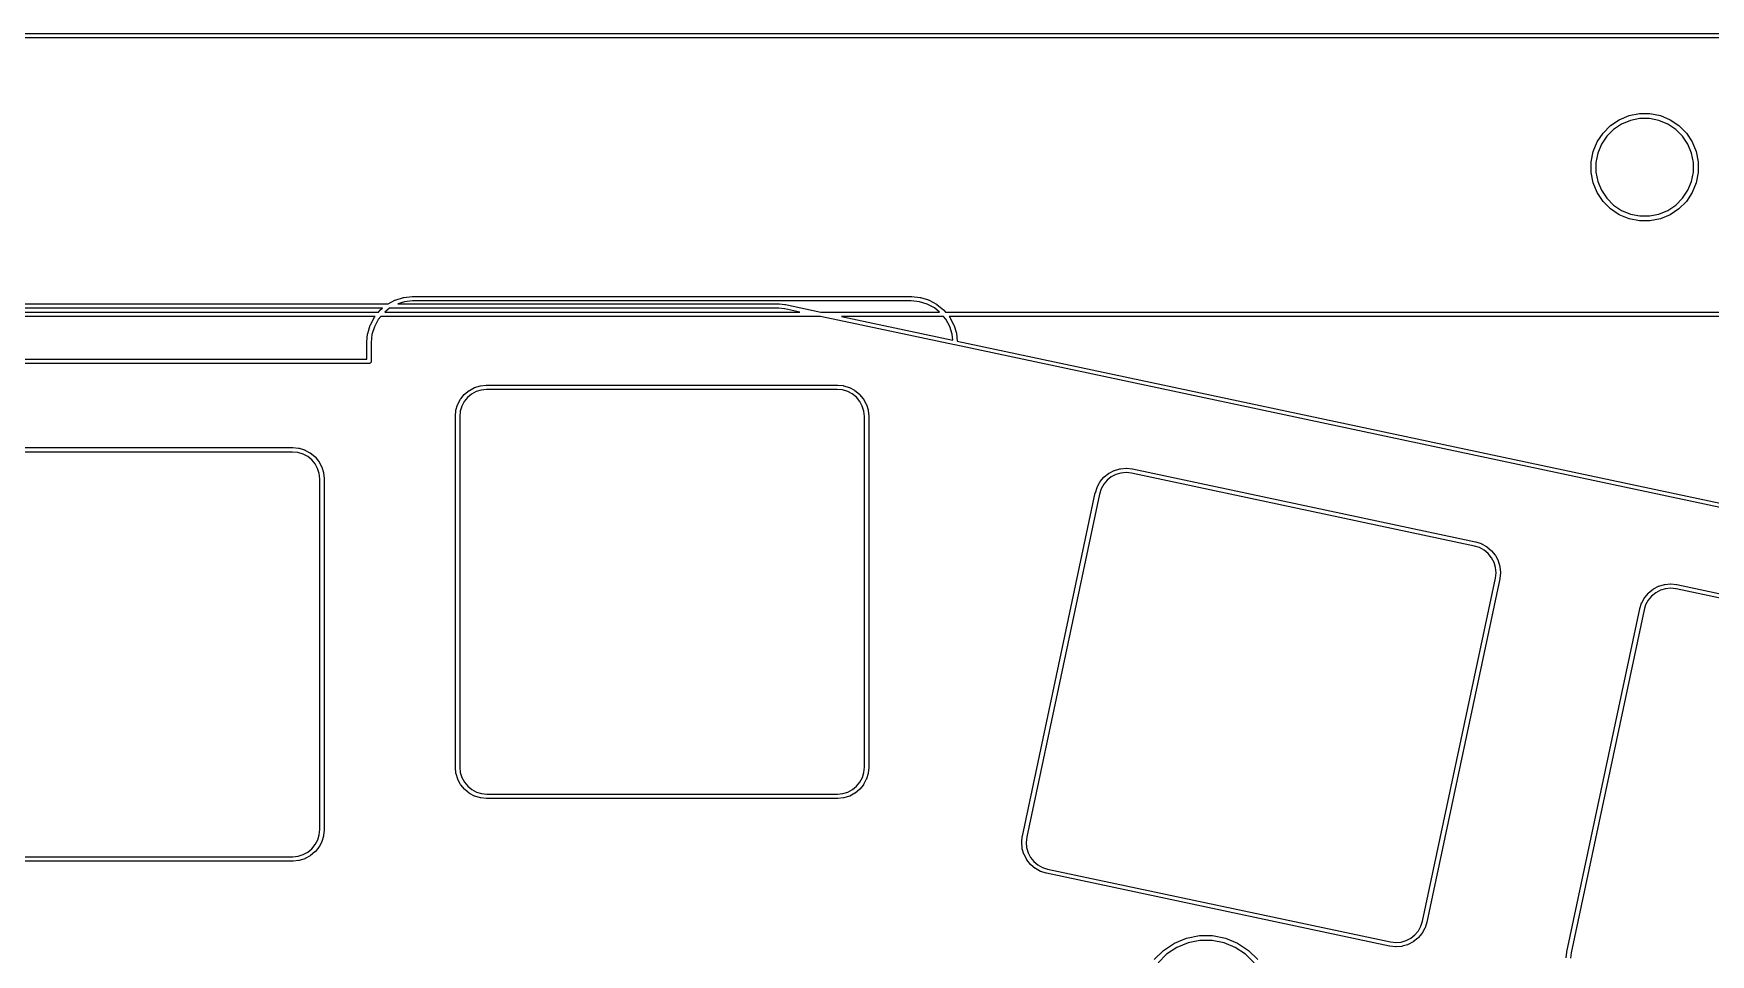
# Model space of a CAD drawing. Extents: x 18 to 369, y 6 to 139.
# Drawn here: x 81.5 to 138.9, y 107.2 to 138.7 of the extents above; entities that cross this region are included whole.
import ezdxf

# ---------------------------------------------------------------- set-up
doc = ezdxf.new("R2010")
doc.units = 0
doc.layers.add('BLACK', color=7, linetype='CONTINUOUS')

msp = doc.modelspace()

# ---------------------------------------------------------------- linework, layer by layer
at = {"layer": 'BLACK', "linetype": 'CONTINUOUS'}
for p, q in [((20.0633, 138.689), (188.11, 138.689)), ((188.039, 138.539), (20.0638, 138.539)), ((135.237, 135.285), (135.493, 135.541)), ((135.493, 135.541), (135.793, 135.741)), ((135.874, 135.592), (135.601, 135.409)), ((135.793, 135.741), (136.128, 135.88)), ((136.177, 135.717), (135.874, 135.592)), ((136.128, 135.88), (136.482, 135.95)), ((136.499, 135.781), (136.177, 135.717)), ((136.482, 135.95), (136.844, 135.95)), ((136.827, 135.781), (136.499, 135.781)), ((137.149, 135.717), (136.827, 135.781)), ((136.844, 135.95), (137.199, 135.88)), ((137.453, 135.592), (137.149, 135.717)), ((137.199, 135.88), (137.533, 135.741)), ((137.726, 135.409), (137.453, 135.592)), ((137.533, 135.741), (137.834, 135.541)), ((137.834, 135.541), (138.089, 135.285)), ((134.898, 134.65), (135.036, 134.984)), ((135.036, 134.984), (135.237, 135.285)), ((135.186, 134.904), (135.06, 134.601)), ((135.368, 135.177), (135.186, 134.904)), ((135.601, 135.409), (135.368, 135.177)), ((137.958, 135.177), (137.726, 135.409)), ((138.14, 134.904), (137.958, 135.177)), ((138.089, 135.285), (138.29, 134.984)), ((138.266, 134.601), (138.14, 134.904)), ((138.29, 134.984), (138.429, 134.65)), ((134.827, 134.295), (134.898, 134.65)), ((135.06, 134.601), (134.996, 134.279)), ((138.33, 134.279), (138.266, 134.601)), ((138.429, 134.65), (138.499, 134.295)), ((134.827, 133.934), (134.827, 134.295)), ((134.898, 133.579), (134.827, 133.934)), ((134.996, 134.279), (134.996, 133.95)), ((134.996, 133.95), (135.06, 133.628)), ((138.266, 133.628), (138.33, 133.95)), ((138.33, 133.95), (138.33, 134.279)), ((138.499, 133.934), (138.429, 133.579)), ((138.499, 134.295), (138.499, 133.934)), ((135.036, 133.245), (134.898, 133.579)), ((135.237, 132.944), (135.036, 133.245)), ((135.06, 133.628), (135.186, 133.325)), ((135.186, 133.325), (135.368, 133.052)), ((137.958, 133.052), (138.14, 133.325)), ((138.29, 133.245), (138.089, 132.944)), ((138.14, 133.325), (138.266, 133.628)), ((138.429, 133.579), (138.29, 133.245)), ((135.493, 132.688), (135.237, 132.944)), ((135.368, 133.052), (135.601, 132.82)), ((135.793, 132.487), (135.493, 132.688)), ((135.601, 132.82), (135.874, 132.637)), ((135.874, 132.637), (136.177, 132.511)), ((137.149, 132.511), (137.453, 132.637)), ((137.453, 132.637), (137.726, 132.82)), ((137.834, 132.688), (137.533, 132.487)), ((137.726, 132.82), (137.958, 133.052)), ((138.089, 132.944), (137.834, 132.688)), ((136.128, 132.349), (135.793, 132.487)), ((136.482, 132.278), (136.128, 132.349)), ((136.177, 132.511), (136.499, 132.447)), ((136.844, 132.278), (136.482, 132.278)), ((136.499, 132.447), (136.827, 132.447)), ((136.827, 132.447), (137.149, 132.511)), ((137.199, 132.349), (136.844, 132.278)), ((137.533, 132.487), (137.199, 132.349)), ((51.7012, 129.439), (93.6577, 129.439)), ((93.4643, 129.289), (51.8935, 129.289)), ((52.0239, 129.159), (93.3327, 129.159)), ((93.3327, 129.159), (93.3811, 129.219)), ((93.3811, 129.219), (93.3818, 129.22)), ((93.3818, 129.22), (93.3866, 129.224)), ((93.3866, 129.224), (93.3914, 129.229)), ((93.3914, 129.229), (93.4643, 129.289)), ((93.6996, 129.289), (93.5424, 129.159)), ((93.5424, 129.159), (107.746, 129.159)), ((93.6577, 129.439), (93.8866, 129.563)), ((107.034, 129.289), (93.6996, 129.289)), ((93.8866, 129.563), (93.8875, 129.564)), ((93.8875, 129.564), (93.8938, 129.566)), ((93.8938, 129.566), (93.9001, 129.569)), ((93.9001, 129.569), (94.1798, 129.655)), ((94.2171, 129.51), (93.9892, 129.439)), ((93.9892, 129.439), (107.041, 129.439)), ((94.1798, 129.655), (94.1808, 129.656)), ((94.1808, 129.656), (94.1875, 129.657)), ((94.1875, 129.657), (94.1941, 129.658)), ((94.1941, 129.658), (94.4853, 129.689)), ((94.4972, 129.539), (94.2171, 129.51)), ((94.4853, 129.689), (94.4863, 129.689)), ((94.4863, 129.689), (94.4896, 129.689)), ((94.4896, 129.689), (94.4928, 129.689)), ((94.4928, 129.689), (94.4998, 129.689)), ((94.5038, 129.539), (94.4972, 129.539)), ((94.4998, 129.689), (94.4999, 129.689)), ((94.4999, 129.689), (94.5033, 129.689)), ((94.5033, 129.689), (111.567, 129.689)), ((111.56, 129.539), (94.5038, 129.539)), ((94.5038, 129.539), (94.5038, 129.539)), ((107.22, 129.271), (107.034, 129.289)), ((107.041, 129.439), (107.052, 129.438)), ((107.052, 129.438), (107.052, 129.438)), ((107.052, 129.438), (107.239, 129.42)), ((107.23, 129.269), (107.22, 129.271)), ((107.746, 129.159), (107.23, 129.269)), ((107.239, 129.42), (107.24, 129.42)), ((107.24, 129.42), (107.243, 129.419)), ((107.243, 129.419), (107.247, 129.419)), ((107.247, 129.419), (107.257, 129.417)), ((107.257, 129.417), (107.257, 129.417)), ((107.257, 129.417), (108.468, 129.159)), ((108.468, 129.159), (112.526, 129.159)), ((111.84, 129.512), (111.56, 129.539)), ((111.567, 129.689), (111.578, 129.688)), ((111.578, 129.688), (111.578, 129.688)), ((111.578, 129.688), (111.862, 129.66)), ((112.106, 129.431), (111.84, 129.512)), ((111.862, 129.66), (111.862, 129.66)), ((111.862, 129.66), (111.862, 129.66)), ((111.862, 129.66), (111.863, 129.66)), ((111.863, 129.66), (111.87, 129.659)), ((111.87, 129.659), (111.877, 129.658)), ((111.877, 129.658), (112.157, 129.573)), ((112.352, 129.301), (112.106, 129.431)), ((112.157, 129.573), (112.158, 129.573)), ((112.158, 129.573), (112.164, 129.57)), ((112.164, 129.57), (112.17, 129.567)), ((112.17, 129.567), (112.429, 129.43)), ((112.526, 129.159), (112.352, 129.301)), ((112.429, 129.43), (112.429, 129.43)), ((112.429, 129.43), (112.429, 129.43)), ((112.429, 129.43), (112.43, 129.429)), ((112.43, 129.429), (112.435, 129.426)), ((112.435, 129.426), (112.441, 129.422)), ((112.441, 129.422), (112.668, 129.237)), ((112.668, 129.237), (112.669, 129.236)), ((112.669, 129.236), (112.674, 129.231)), ((112.674, 129.231), (112.678, 129.227)), ((112.678, 129.227), (112.734, 129.159)), ((112.734, 129.159), (188.039, 129.159)), ((93.2103, 129.009), (52.148, 129.009)), ((92.9603, 128.427), (93.0449, 128.708)), ((93.0449, 128.708), (93.0453, 128.709)), ((93.0453, 128.709), (93.048, 128.715)), ((93.048, 128.715), (93.0505, 128.721)), ((93.0505, 128.721), (93.188, 128.98)), ((93.1864, 128.657), (93.1061, 128.391)), ((93.317, 128.903), (93.1864, 128.657)), ((93.188, 128.98), (93.1885, 128.981)), ((93.188, 128.98), (93.188, 128.98)), ((93.188, 128.98), (93.188, 128.98)), ((93.1885, 128.981), (93.1923, 128.986)), ((93.1923, 128.986), (93.1961, 128.992)), ((93.1961, 128.992), (93.2103, 129.009)), ((93.4039, 129.009), (93.317, 128.903)), ((108.452, 129.009), (93.4039, 129.009)), ((113.044, 128.033), (108.452, 129.009)), ((112.663, 129.009), (109.173, 129.009)), ((109.173, 129.009), (112.98, 128.2)), ((112.745, 128.911), (112.663, 129.009)), ((112.877, 128.666), (112.745, 128.911)), ((188.039, 129.009), (112.858, 129.009)), ((112.858, 129.009), (112.865, 129.001)), ((112.865, 129.001), (112.866, 129)), ((112.866, 129), (112.869, 128.994)), ((112.869, 128.994), (112.873, 128.989)), ((112.873, 128.989), (113.012, 128.731)), ((112.959, 128.401), (112.877, 128.666)), ((113.012, 128.731), (113.013, 128.73)), ((113.013, 128.73), (113.015, 128.724)), ((113.015, 128.724), (113.018, 128.718)), ((113.018, 128.718), (113.105, 128.438)), ((92.9286, 128.118), (92.9289, 128.122)), ((92.9286, 127.549), (92.9286, 128.118)), ((92.9289, 128.122), (92.9575, 128.413)), ((92.9289, 128.122), (92.9289, 128.122)), ((92.9575, 128.413), (92.9576, 128.414)), ((92.9575, 128.413), (92.9575, 128.413)), ((92.9575, 128.413), (92.9575, 128.413)), ((92.9576, 128.414), (92.959, 128.421)), ((92.959, 128.421), (92.9603, 128.427)), ((93.1061, 128.391), (93.0786, 128.111)), ((93.0786, 128.111), (93.0786, 127.478)), ((112.98, 128.2), (112.959, 128.401)), ((113.045, 128.033), (113.044, 128.033)), ((113.044, 128.033), (113.044, 128.033)), ((113.049, 128.032), (113.045, 128.033)), ((113.052, 128.032), (113.049, 128.032)), ((189.843, 111.709), (113.052, 128.032)), ((113.105, 128.438), (113.105, 128.437)), ((113.105, 128.437), (113.106, 128.43)), ((113.106, 128.43), (113.108, 128.424)), ((113.108, 128.424), (113.134, 128.167)), ((113.134, 128.167), (147.075, 120.953)), ((56.8133, 127.549), (92.9286, 127.549)), ((93.0454, 127.412), (93.0324, 127.405)), ((93.0569, 127.421), (93.0454, 127.412)), ((93.0662, 127.432), (93.0569, 127.421)), ((93.0569, 127.421), (93.0569, 127.421)), ((93.0732, 127.446), (93.0662, 127.432)), ((93.0775, 127.46), (93.0732, 127.446)), ((93.0786, 127.471), (93.0775, 127.46)), ((93.0786, 127.478), (93.0789, 127.474)), ((93.0789, 127.474), (93.0786, 127.471)), ((93.0786, 127.471), (93.0786, 127.471)), ((92.9999, 127.399), (56.8138, 127.399)), ((93.0036, 127.399), (92.9999, 127.399)), ((93.0072, 127.399), (93.0036, 127.399)), ((93.0183, 127.4), (93.0072, 127.399)), ((93.0072, 127.399), (93.0072, 127.399)), ((93.0324, 127.405), (93.0183, 127.4)), ((96.1425, 126.185), (96.2659, 126.336)), ((96.2659, 126.336), (96.2665, 126.337)), ((96.2665, 126.337), (96.2714, 126.342)), ((96.2714, 126.342), (96.2762, 126.347)), ((96.2762, 126.347), (96.4266, 126.471)), ((96.5165, 126.351), (96.3775, 126.236)), ((96.4266, 126.471), (96.4274, 126.472)), ((96.4274, 126.472), (96.4331, 126.476)), ((96.4331, 126.476), (96.4387, 126.479)), ((96.4387, 126.479), (96.6104, 126.572)), ((96.6753, 126.437), (96.5165, 126.351)), ((96.6104, 126.572), (96.6113, 126.573)), ((96.6113, 126.573), (96.6176, 126.575)), ((96.6176, 126.575), (96.6239, 126.578)), ((96.6239, 126.578), (96.8103, 126.636)), ((96.8477, 126.49), (96.6753, 126.437)), ((96.8103, 126.636), (96.8103, 126.636)), ((96.8103, 126.636), (96.8113, 126.636)), ((96.8113, 126.636), (96.818, 126.637)), ((96.818, 126.637), (96.8247, 126.639)), ((96.8247, 126.639), (97.0188, 126.659)), ((97.0306, 126.509), (96.8477, 126.49)), ((97.0188, 126.659), (97.0198, 126.659)), ((97.0198, 126.659), (97.0231, 126.659)), ((97.0231, 126.659), (97.0263, 126.659)), ((97.0263, 126.659), (97.0298, 126.659)), ((97.0298, 126.659), (97.0299, 126.659)), ((97.0299, 126.659), (97.033, 126.659)), ((97.0338, 126.509), (97.0306, 126.509)), ((97.033, 126.659), (97.0333, 126.659)), ((97.0333, 126.659), (97.0336, 126.659)), ((97.0336, 126.659), (109.037, 126.659)), ((109.03, 126.509), (97.0338, 126.509)), ((109.213, 126.491), (109.03, 126.509)), ((109.037, 126.659), (109.048, 126.658)), ((109.048, 126.658), (109.235, 126.64)), ((109.386, 126.439), (109.213, 126.491)), ((109.235, 126.64), (109.235, 126.64)), ((109.235, 126.64), (109.235, 126.64)), ((109.235, 126.64), (109.236, 126.64)), ((109.236, 126.64), (109.243, 126.638)), ((109.243, 126.638), (109.249, 126.637)), ((109.249, 126.637), (109.436, 126.581)), ((109.545, 126.355), (109.386, 126.439)), ((109.436, 126.581), (109.437, 126.58)), ((109.437, 126.58), (109.444, 126.578)), ((109.444, 126.578), (109.45, 126.575)), ((109.45, 126.575), (109.622, 126.483)), ((109.685, 126.24), (109.545, 126.355)), ((109.622, 126.483), (109.622, 126.483)), ((109.622, 126.483), (109.622, 126.483)), ((109.622, 126.483), (109.623, 126.483)), ((109.623, 126.483), (109.629, 126.479)), ((109.629, 126.479), (109.634, 126.475)), ((109.634, 126.475), (109.786, 126.352)), ((109.786, 126.352), (109.786, 126.351)), ((109.786, 126.351), (109.791, 126.346)), ((109.791, 126.346), (109.796, 126.342)), ((109.796, 126.342), (109.92, 126.191)), ((95.9597, 125.599), (95.978, 125.786)), ((95.978, 125.786), (95.9781, 125.787)), ((95.978, 125.786), (95.978, 125.786)), ((95.978, 125.786), (95.978, 125.786)), ((95.9781, 125.787), (95.9795, 125.794)), ((95.9795, 125.794), (95.9808, 125.8)), ((95.9808, 125.8), (96.0372, 125.987)), ((96.0372, 125.987), (96.0375, 125.988)), ((96.0372, 125.987), (96.0372, 125.987)), ((96.0372, 125.987), (96.0372, 125.987)), ((96.0375, 125.988), (96.0402, 125.994)), ((96.0402, 125.994), (96.0428, 126.001)), ((96.0428, 126.001), (96.1344, 126.173)), ((96.1265, 125.764), (96.1086, 125.581)), ((96.1787, 125.937), (96.1265, 125.764)), ((96.1344, 126.173), (96.1349, 126.174)), ((96.1344, 126.173), (96.1344, 126.173)), ((96.1344, 126.173), (96.1344, 126.173)), ((96.1349, 126.174), (96.1388, 126.179)), ((96.1388, 126.179), (96.1425, 126.185)), ((96.2634, 126.096), (96.1787, 125.937)), ((96.3775, 126.236), (96.2634, 126.096)), ((109.8, 126.101), (109.685, 126.24)), ((109.886, 125.943), (109.8, 126.101)), ((109.939, 125.77), (109.886, 125.943)), ((109.92, 126.191), (109.92, 126.191)), ((109.92, 126.191), (109.92, 126.191)), ((109.92, 126.191), (109.921, 126.191)), ((109.921, 126.191), (109.925, 126.185)), ((109.925, 126.185), (109.929, 126.179)), ((109.929, 126.179), (110.021, 126.008)), ((109.959, 125.587), (109.939, 125.77)), ((110.021, 126.008), (110.022, 126.007)), ((110.022, 126.007), (110.024, 126)), ((110.024, 126), (110.027, 125.994)), ((110.027, 125.994), (110.085, 125.808)), ((110.085, 125.808), (110.085, 125.808)), ((110.085, 125.808), (110.085, 125.808)), ((110.085, 125.808), (110.085, 125.807)), ((110.085, 125.807), (110.086, 125.8)), ((110.086, 125.8), (110.088, 125.793)), ((110.088, 125.793), (110.108, 125.599)), ((95.9586, 125.588), (95.9597, 125.599)), ((95.9586, 113.584), (95.9586, 125.588)), ((95.9597, 125.599), (95.9597, 125.599)), ((96.1086, 125.581), (96.1086, 113.585)), ((109.959, 125.584), (109.959, 125.587)), ((109.959, 113.588), (109.959, 125.584)), ((110.108, 125.599), (110.108, 125.598)), ((110.108, 125.598), (110.108, 125.595)), ((110.108, 125.595), (110.109, 125.592)), ((110.109, 125.592), (110.109, 125.588)), ((110.109, 125.588), (110.109, 125.588)), ((110.109, 125.588), (110.109, 125.585)), ((110.109, 125.585), (110.109, 125.585)), ((110.109, 125.585), (110.109, 125.584)), ((110.109, 125.584), (110.109, 113.581)), ((78.3933, 124.519), (90.3972, 124.519)), ((90.3899, 124.369), (78.3938, 124.369)), ((90.5732, 124.351), (90.3899, 124.369)), ((90.3972, 124.519), (90.4009, 124.519)), ((90.4009, 124.519), (90.4009, 124.519)), ((90.4009, 124.519), (90.5951, 124.5)), ((90.7459, 124.299), (90.5732, 124.351)), ((90.5951, 124.5), (90.5951, 124.5)), ((90.5951, 124.5), (90.5951, 124.5)), ((90.5951, 124.5), (90.5962, 124.5)), ((90.5962, 124.5), (90.6028, 124.498)), ((90.6028, 124.498), (90.6095, 124.497)), ((90.6095, 124.497), (90.7963, 124.441)), ((90.9053, 124.214), (90.7459, 124.299)), ((90.7963, 124.441), (90.7973, 124.44)), ((90.7973, 124.44), (90.8036, 124.438)), ((90.8036, 124.438), (90.8099, 124.435)), ((90.8099, 124.435), (90.9822, 124.343)), ((91.0451, 124.1), (90.9053, 124.214)), ((90.9822, 124.343), (90.9831, 124.343)), ((90.9831, 124.343), (90.9887, 124.339)), ((90.9887, 124.339), (90.9944, 124.335)), ((90.9944, 124.335), (91.1456, 124.212)), ((91.1601, 123.961), (91.0451, 124.1)), ((91.1456, 124.212), (91.1464, 124.211)), ((91.1464, 124.211), (91.1512, 124.207)), ((91.1512, 124.207), (91.156, 124.202)), ((91.156, 124.202), (91.2804, 124.051)), ((91.2804, 124.051), (91.2804, 124.051)), ((91.2804, 124.051), (91.2804, 124.051)), ((91.2804, 124.051), (91.2811, 124.051)), ((91.2811, 124.051), (91.2848, 124.045)), ((91.2848, 124.045), (91.2886, 124.039)), ((91.2886, 124.039), (91.3814, 123.868)), ((91.246, 123.803), (91.1601, 123.961)), ((91.2993, 123.63), (91.246, 123.803)), ((91.3186, 123.447), (91.2993, 123.63)), ((91.3186, 123.444), (91.3186, 123.447)), ((91.3186, 111.448), (91.3186, 123.444)), ((91.3186, 123.444), (91.3186, 123.444)), ((91.3814, 123.868), (91.3819, 123.867)), ((91.3819, 123.867), (91.3844, 123.86)), ((91.3844, 123.86), (91.3871, 123.854)), ((91.3871, 123.854), (91.4448, 123.668)), ((91.4448, 123.668), (91.4451, 123.667)), ((91.4451, 123.667), (91.4464, 123.66)), ((91.4464, 123.66), (91.4477, 123.653)), ((91.4477, 123.653), (91.4681, 123.459)), ((91.4681, 123.459), (91.4682, 123.458)), ((91.4682, 123.458), (91.4682, 123.455)), ((91.4682, 123.455), (91.4685, 123.452)), ((91.4685, 123.452), (91.4686, 123.448)), ((91.4686, 123.448), (91.4686, 123.448)), ((91.4686, 123.448), (91.4686, 111.441)), ((118.03, 123.354), (118.155, 123.503)), ((118.265, 123.401), (118.149, 123.263)), ((118.155, 123.503), (118.156, 123.504)), ((118.156, 123.504), (118.161, 123.509)), ((118.161, 123.509), (118.165, 123.514)), ((118.165, 123.514), (118.318, 123.636)), ((118.406, 123.514), (118.265, 123.401)), ((118.318, 123.637), (118.324, 123.64)), ((118.318, 123.636), (118.318, 123.637)), ((118.318, 123.636), (118.318, 123.636)), ((118.318, 123.636), (118.318, 123.636)), ((118.324, 123.64), (118.33, 123.644)), ((118.33, 123.644), (118.503, 123.734)), ((118.566, 123.598), (118.406, 123.514)), ((118.503, 123.734), (118.504, 123.735)), ((118.503, 123.734), (118.503, 123.734)), ((118.503, 123.734), (118.503, 123.734)), ((118.504, 123.735), (118.51, 123.737)), ((118.51, 123.737), (118.516, 123.74)), ((118.516, 123.74), (118.704, 123.795)), ((118.739, 123.649), (118.566, 123.598)), ((118.704, 123.795), (118.705, 123.795)), ((118.705, 123.795), (118.711, 123.796)), ((118.711, 123.796), (118.718, 123.798)), ((118.718, 123.798), (118.912, 123.815)), ((118.919, 123.665), (118.739, 123.649)), ((118.912, 123.815), (118.912, 123.815)), ((118.912, 123.815), (118.912, 123.815)), ((118.912, 123.815), (118.913, 123.815)), ((118.913, 123.815), (118.92, 123.815)), ((119.102, 123.646), (118.919, 123.665)), ((118.92, 123.815), (118.927, 123.815)), ((118.927, 123.815), (119.121, 123.795)), ((119.105, 123.645), (119.102, 123.646)), ((130.839, 121.151), (119.105, 123.645)), ((119.121, 123.795), (119.122, 123.795)), ((119.122, 123.795), (119.125, 123.794)), ((119.125, 123.794), (119.129, 123.794)), ((119.129, 123.794), (119.132, 123.793)), ((119.132, 123.793), (119.132, 123.793)), ((119.132, 123.793), (130.877, 121.297)), ((115.365, 111.223), (117.861, 122.968)), ((118.007, 122.929), (115.512, 111.196)), ((117.861, 122.968), (117.863, 122.971)), ((117.863, 122.971), (117.922, 123.157)), ((117.863, 122.971), (117.863, 122.971)), ((117.922, 123.158), (117.925, 123.165)), ((117.922, 123.157), (117.922, 123.158)), ((117.922, 123.157), (117.922, 123.157)), ((117.922, 123.157), (117.922, 123.157)), ((117.925, 123.165), (117.927, 123.171)), ((117.927, 123.171), (118.021, 123.342)), ((118.062, 123.105), (118.007, 122.929)), ((118.021, 123.342), (118.022, 123.343)), ((118.022, 123.343), (118.026, 123.348)), ((118.026, 123.348), (118.03, 123.354)), ((118.149, 123.263), (118.062, 123.105)), ((131.014, 121.096), (130.839, 121.151)), ((130.877, 121.297), (130.884, 121.294)), ((130.884, 121.294), (131.067, 121.236)), ((131.067, 121.236), (131.067, 121.236)), ((131.067, 121.236), (131.067, 121.236)), ((131.067, 121.236), (131.068, 121.236)), ((131.068, 121.236), (131.074, 121.233)), ((131.074, 121.233), (131.08, 121.231)), ((131.08, 121.231), (131.251, 121.137)), ((131.251, 121.137), (131.252, 121.136)), ((131.252, 121.136), (131.257, 121.132)), ((131.257, 121.132), (131.263, 121.128)), ((131.263, 121.128), (131.413, 121.003)), ((131.172, 121.009), (131.014, 121.096)), ((131.311, 120.893), (131.172, 121.009)), ((131.424, 120.752), (131.311, 120.893)), ((131.413, 121.003), (131.413, 121.002)), ((131.413, 121.002), (131.418, 120.997)), ((131.418, 120.997), (131.423, 120.992)), ((131.423, 120.992), (131.545, 120.84)), ((131.507, 120.592), (131.424, 120.752)), ((131.558, 120.419), (131.507, 120.592)), ((131.545, 120.84), (131.545, 120.84)), ((131.545, 120.84), (131.545, 120.84)), ((131.545, 120.84), (131.546, 120.839)), ((131.546, 120.839), (131.549, 120.834)), ((131.549, 120.834), (131.553, 120.828)), ((131.553, 120.828), (131.644, 120.655)), ((131.644, 120.655), (131.644, 120.654)), ((131.644, 120.654), (131.647, 120.648)), ((131.647, 120.648), (131.649, 120.642)), ((131.649, 120.642), (131.704, 120.454)), ((129.061, 108.319), (131.555, 120.054)), ((131.702, 120.026), (129.206, 108.281)), ((131.555, 120.056), (131.575, 120.239)), ((131.555, 120.054), (131.555, 120.056)), ((131.575, 120.239), (131.558, 120.419)), ((131.703, 120.029), (131.702, 120.026)), ((131.702, 120.026), (131.702, 120.026)), ((131.704, 120.036), (131.703, 120.033)), ((131.703, 120.033), (131.703, 120.029)), ((131.704, 120.454), (131.704, 120.453)), ((131.704, 120.453), (131.706, 120.447)), ((131.724, 120.231), (131.704, 120.037)), ((131.704, 120.037), (131.704, 120.036)), ((131.706, 120.447), (131.707, 120.44)), ((131.707, 120.44), (131.725, 120.246)), ((131.725, 120.238), (131.724, 120.231)), ((131.725, 120.246), (131.725, 120.246)), ((131.725, 120.246), (131.725, 120.246)), ((131.725, 120.246), (131.725, 120.245)), ((131.725, 120.245), (131.725, 120.238)), ((136.561, 119.21), (136.655, 119.381)), ((136.655, 119.381), (136.656, 119.382)), ((136.655, 119.381), (136.655, 119.381)), ((136.655, 119.381), (136.655, 119.381)), ((136.656, 119.382), (136.659, 119.388)), ((136.659, 119.388), (136.663, 119.393)), ((136.663, 119.393), (136.789, 119.543)), ((136.899, 119.441), (136.783, 119.302)), ((136.789, 119.543), (136.794, 119.548)), ((136.789, 119.543), (136.789, 119.543)), ((136.794, 119.548), (136.799, 119.553)), ((136.799, 119.553), (136.951, 119.675)), ((137.04, 119.554), (136.899, 119.441)), ((136.951, 119.675), (136.952, 119.676)), ((136.951, 119.675), (136.951, 119.675)), ((136.951, 119.675), (136.951, 119.675)), ((136.952, 119.676), (136.958, 119.679)), ((136.958, 119.679), (136.964, 119.683)), ((136.964, 119.683), (137.137, 119.774)), ((137.199, 119.637), (137.04, 119.554)), ((137.137, 119.774), (137.144, 119.777)), ((137.137, 119.774), (137.137, 119.774)), ((137.137, 119.774), (137.137, 119.774)), ((137.137, 119.774), (137.137, 119.774)), ((137.144, 119.777), (137.15, 119.779)), ((137.15, 119.779), (137.337, 119.834)), ((137.373, 119.688), (137.199, 119.637)), ((137.337, 119.834), (137.338, 119.835)), ((137.338, 119.835), (137.345, 119.836)), ((137.345, 119.836), (137.352, 119.837)), ((137.352, 119.837), (137.546, 119.855)), ((137.552, 119.705), (137.373, 119.688)), ((137.546, 119.855), (137.546, 119.855)), ((137.546, 119.855), (137.546, 119.855)), ((137.546, 119.855), (137.547, 119.855)), ((137.547, 119.855), (137.554, 119.855)), ((137.735, 119.685), (137.552, 119.705)), ((137.554, 119.855), (137.561, 119.855)), ((137.561, 119.855), (137.755, 119.834)), ((137.738, 119.685), (137.735, 119.685)), ((149.472, 117.191), (137.738, 119.685)), ((137.755, 119.834), (137.756, 119.834)), ((137.756, 119.834), (137.759, 119.833)), ((137.759, 119.833), (137.762, 119.833)), ((137.762, 119.833), (137.766, 119.832)), ((137.766, 119.832), (137.766, 119.832)), ((137.766, 119.832), (149.511, 117.336)), ((133.999, 107.262), (136.495, 119.007)), ((136.64, 118.969), (134.146, 107.235)), ((136.495, 119.007), (136.497, 119.012)), ((136.497, 119.012), (136.555, 119.197)), ((136.555, 119.197), (136.556, 119.198)), ((136.555, 119.197), (136.555, 119.197)), ((136.555, 119.197), (136.555, 119.197)), ((136.556, 119.198), (136.558, 119.204)), ((136.558, 119.204), (136.561, 119.21)), ((136.696, 119.144), (136.64, 118.969)), ((136.783, 119.302), (136.696, 119.144)), ((95.9586, 113.581), (95.9586, 113.584)), ((95.9586, 113.584), (95.9586, 113.584)), ((95.9586, 113.584), (95.9586, 113.584)), ((95.9586, 113.577), (95.9586, 113.581)), ((95.9586, 113.581), (95.9586, 113.581)), ((95.9589, 113.574), (95.9586, 113.577)), ((95.9589, 113.571), (95.9589, 113.574)), ((95.959, 113.57), (95.9589, 113.571)), ((95.9794, 113.375), (95.959, 113.57)), ((95.9808, 113.369), (95.9794, 113.375)), ((95.9821, 113.362), (95.9808, 113.369)), ((95.9824, 113.361), (95.9821, 113.362)), ((96.0401, 113.175), (95.9824, 113.361)), ((96.0427, 113.168), (96.0401, 113.175)), ((96.0452, 113.162), (96.0427, 113.168)), ((96.0457, 113.161), (96.0452, 113.162)), ((96.1386, 112.989), (96.0457, 113.161)), ((96.0457, 113.161), (96.0457, 113.161)), ((96.0457, 113.161), (96.0457, 113.161)), ((96.1086, 113.585), (96.1086, 113.585)), ((96.1086, 113.585), (96.1086, 113.581)), ((96.1086, 113.581), (96.1278, 113.398)), ((96.1278, 113.398), (96.1812, 113.226)), ((96.1812, 113.226), (96.267, 113.067)), ((96.267, 113.067), (96.382, 112.928)), ((109.69, 112.933), (109.804, 113.073)), ((109.804, 113.073), (109.888, 113.232)), ((109.888, 113.232), (109.941, 113.405)), ((110.024, 113.168), (109.933, 112.996)), ((109.941, 113.405), (109.959, 113.588)), ((110.027, 113.174), (110.024, 113.168)), ((110.03, 113.181), (110.027, 113.174)), ((110.086, 113.368), (110.03, 113.182)), ((110.03, 113.182), (110.03, 113.182)), ((110.03, 113.182), (110.03, 113.182)), ((110.03, 113.182), (110.03, 113.181)), ((110.088, 113.375), (110.086, 113.368)), ((110.089, 113.382), (110.088, 113.375)), ((110.108, 113.577), (110.089, 113.383)), ((110.089, 113.383), (110.089, 113.383)), ((110.089, 113.383), (110.089, 113.383)), ((110.089, 113.383), (110.089, 113.382)), ((110.109, 113.581), (110.108, 113.577)), ((110.108, 113.577), (110.108, 113.577)), ((96.1424, 112.984), (96.1386, 112.989)), ((96.1461, 112.978), (96.1424, 112.984)), ((96.1467, 112.977), (96.1461, 112.978)), ((96.1468, 112.977), (96.1467, 112.977)), ((96.1467, 112.977), (96.1467, 112.977)), ((96.2712, 112.827), (96.1468, 112.977)), ((96.276, 112.822), (96.2712, 112.827)), ((96.2807, 112.817), (96.276, 112.822)), ((96.2815, 112.817), (96.2807, 112.817)), ((96.4328, 112.693), (96.2815, 112.817)), ((96.382, 112.928), (96.5219, 112.814)), ((96.4385, 112.69), (96.4328, 112.693)), ((96.4441, 112.686), (96.4385, 112.69)), ((96.445, 112.685), (96.4441, 112.686)), ((96.6173, 112.594), (96.445, 112.685)), ((96.445, 112.685), (96.445, 112.685)), ((96.445, 112.685), (96.445, 112.685)), ((96.5219, 112.814), (96.6812, 112.729)), ((96.6236, 112.591), (96.6173, 112.594)), ((96.6298, 112.588), (96.6236, 112.591)), ((96.6308, 112.588), (96.6298, 112.588)), ((96.8177, 112.532), (96.6308, 112.588)), ((96.6308, 112.588), (96.6308, 112.588)), ((96.6308, 112.588), (96.6308, 112.588)), ((96.6812, 112.729), (96.854, 112.677)), ((96.8243, 112.53), (96.8177, 112.532)), ((96.831, 112.529), (96.8243, 112.53)), ((96.832, 112.529), (96.831, 112.529)), ((97.0251, 112.51), (96.832, 112.529)), ((96.854, 112.677), (97.0373, 112.659)), ((97.0299, 112.509), (97.0251, 112.51)), ((109.034, 112.509), (97.0299, 112.509)), ((97.0373, 112.659), (109.033, 112.659)), ((109.033, 112.659), (109.033, 112.659)), ((109.033, 112.659), (109.036, 112.659)), ((109.037, 112.509), (109.034, 112.509)), ((109.036, 112.659), (109.219, 112.679)), ((109.041, 112.509), (109.037, 112.509)), ((109.037, 112.509), (109.037, 112.509)), ((109.044, 112.51), (109.041, 112.509)), ((109.047, 112.51), (109.044, 112.51)), ((109.048, 112.51), (109.047, 112.51)), ((109.242, 112.53), (109.048, 112.51)), ((109.219, 112.679), (109.392, 112.732)), ((109.249, 112.532), (109.242, 112.53)), ((109.256, 112.533), (109.249, 112.532)), ((109.257, 112.533), (109.256, 112.533)), ((109.443, 112.591), (109.257, 112.533)), ((109.392, 112.732), (109.551, 112.818)), ((109.45, 112.593), (109.443, 112.591)), ((109.456, 112.596), (109.45, 112.593)), ((109.457, 112.597), (109.456, 112.596)), ((109.628, 112.689), (109.457, 112.597)), ((109.551, 112.818), (109.69, 112.933)), ((109.634, 112.693), (109.628, 112.689)), ((109.64, 112.697), (109.634, 112.693)), ((109.641, 112.698), (109.64, 112.697)), ((109.791, 112.822), (109.641, 112.698)), ((109.641, 112.698), (109.641, 112.698)), ((109.641, 112.698), (109.641, 112.698)), ((109.796, 112.827), (109.791, 112.822)), ((109.801, 112.832), (109.796, 112.827)), ((109.925, 112.984), (109.801, 112.832)), ((109.801, 112.832), (109.801, 112.832)), ((109.801, 112.832), (109.801, 112.832)), ((109.801, 112.832), (109.801, 112.832)), ((109.928, 112.989), (109.925, 112.984)), ((109.932, 112.995), (109.928, 112.989)), ((109.933, 112.996), (109.932, 112.995)), ((91.3006, 111.265), (91.3186, 111.448)), ((91.4682, 111.437), (91.4492, 111.243)), ((91.4686, 111.441), (91.4682, 111.437)), ((91.4682, 111.437), (91.4682, 111.437)), ((90.9106, 110.678), (91.0497, 110.793)), ((91.0497, 110.793), (91.1637, 110.933)), ((91.2846, 110.844), (91.1613, 110.692)), ((91.1637, 110.933), (91.2484, 111.092)), ((91.2484, 111.092), (91.3006, 111.265)), ((91.2884, 110.849), (91.2846, 110.844)), ((91.2922, 110.855), (91.2884, 110.849)), ((91.2927, 110.856), (91.2922, 110.855)), ((91.3843, 111.028), (91.2927, 110.856)), ((91.2927, 110.856), (91.2927, 110.856)), ((91.2927, 110.856), (91.2927, 110.856)), ((91.3869, 111.034), (91.3843, 111.028)), ((91.3896, 111.041), (91.3869, 111.034)), ((91.3899, 111.042), (91.3896, 111.041)), ((91.4463, 111.228), (91.3899, 111.042)), ((91.4476, 111.235), (91.4463, 111.228)), ((91.4491, 111.242), (91.4476, 111.235)), ((91.4492, 111.243), (91.4491, 111.242)), ((91.4492, 111.243), (91.4492, 111.243)), ((91.4492, 111.243), (91.4492, 111.243)), ((115.342, 111.004), (115.343, 111.011)), ((115.343, 111.003), (115.342, 111.004)), ((115.343, 111.018), (115.363, 111.212)), ((115.343, 111.011), (115.343, 111.018)), ((115.36, 110.809), (115.343, 111.003)), ((115.343, 111.003), (115.343, 111.003)), ((115.343, 111.003), (115.343, 111.003)), ((115.362, 110.802), (115.36, 110.809)), ((115.363, 110.795), (115.362, 110.802)), ((115.363, 111.213), (115.364, 111.216)), ((115.363, 111.212), (115.363, 111.213)), ((115.363, 110.794), (115.363, 110.795)), ((115.418, 110.607), (115.363, 110.794)), ((115.363, 110.794), (115.363, 110.794)), ((115.363, 110.794), (115.363, 110.794)), ((115.364, 111.219), (115.365, 111.223)), ((115.364, 111.216), (115.364, 111.219)), ((115.365, 111.223), (115.365, 111.223)), ((115.512, 111.192), (115.493, 111.009)), ((115.493, 111.009), (115.509, 110.83)), ((115.509, 110.83), (115.56, 110.657)), ((115.512, 111.196), (115.512, 111.196)), ((115.512, 111.196), (115.512, 111.192)), ((90.3936, 110.369), (78.3899, 110.369)), ((78.3974, 110.519), (90.3933, 110.519)), ((90.3933, 110.519), (90.3965, 110.519)), ((90.3938, 110.369), (90.3936, 110.369)), ((90.3941, 110.369), (90.3938, 110.369)), ((90.3972, 110.369), (90.3941, 110.369)), ((90.3965, 110.519), (90.5795, 110.539)), ((90.3974, 110.369), (90.3972, 110.369)), ((90.4008, 110.369), (90.3974, 110.369)), ((90.4041, 110.37), (90.4008, 110.369)), ((90.4074, 110.37), (90.4041, 110.37)), ((90.4084, 110.37), (90.4074, 110.37)), ((90.6025, 110.39), (90.4084, 110.37)), ((90.5795, 110.539), (90.7519, 110.592)), ((90.6091, 110.392), (90.6025, 110.39)), ((90.6158, 110.393), (90.6091, 110.392)), ((90.6168, 110.393), (90.6158, 110.393)), ((90.8033, 110.451), (90.6168, 110.393)), ((90.6168, 110.393), (90.6168, 110.393)), ((90.7519, 110.592), (90.9106, 110.678)), ((90.8096, 110.453), (90.8033, 110.451)), ((90.8158, 110.456), (90.8096, 110.453)), ((90.8168, 110.457), (90.8158, 110.456)), ((90.9884, 110.549), (90.8168, 110.457)), ((90.9941, 110.553), (90.9884, 110.549)), ((90.9998, 110.557), (90.9941, 110.553)), ((91.0006, 110.558), (90.9998, 110.557)), ((91.1509, 110.682), (91.0006, 110.558)), ((91.0006, 110.558), (91.0006, 110.558)), ((91.0006, 110.558), (91.0006, 110.558)), ((91.1557, 110.687), (91.1509, 110.682)), ((91.1606, 110.692), (91.1557, 110.687)), ((91.1613, 110.692), (91.1606, 110.692)), ((91.1613, 110.692), (91.1613, 110.692)), ((91.1613, 110.692), (91.1613, 110.692)), ((115.421, 110.601), (115.418, 110.607)), ((115.423, 110.595), (115.421, 110.601)), ((115.424, 110.594), (115.423, 110.595)), ((115.514, 110.421), (115.424, 110.594)), ((115.424, 110.594), (115.424, 110.594)), ((115.424, 110.594), (115.424, 110.594)), ((115.518, 110.415), (115.514, 110.421)), ((115.521, 110.409), (115.518, 110.415)), ((115.522, 110.408), (115.521, 110.409)), ((115.644, 110.256), (115.522, 110.408)), ((115.522, 110.408), (115.522, 110.408)), ((115.522, 110.408), (115.522, 110.408)), ((115.56, 110.657), (115.644, 110.497)), ((115.644, 110.497), (115.757, 110.356)), ((115.649, 110.251), (115.644, 110.256)), ((115.654, 110.246), (115.649, 110.251)), ((115.655, 110.246), (115.654, 110.246)), ((115.804, 110.12), (115.655, 110.246)), ((115.655, 110.246), (115.655, 110.246)), ((115.655, 110.246), (115.655, 110.246)), ((115.757, 110.356), (115.895, 110.24)), ((115.895, 110.24), (116.053, 110.153)), ((115.81, 110.117), (115.804, 110.12)), ((115.815, 110.113), (115.81, 110.117)), ((115.816, 110.112), (115.815, 110.113)), ((115.987, 110.018), (115.816, 110.112)), ((115.816, 110.112), (115.816, 110.112)), ((115.816, 110.112), (115.816, 110.112)), ((115.993, 110.015), (115.987, 110.018)), ((116, 110.013), (115.993, 110.015)), ((116.001, 110.012), (116, 110.013)), ((116.18, 109.956), (116.001, 110.012)), ((116.001, 110.012), (116.001, 110.012)), ((116.001, 110.012), (116.001, 110.012)), ((116.053, 110.153), (116.229, 110.097)), ((116.19, 109.952), (116.18, 109.956)), ((116.18, 109.956), (116.18, 109.956)), ((127.935, 107.456), (116.19, 109.952)), ((116.229, 110.097), (127.963, 107.603)), ((128.802, 107.847), (128.918, 107.986)), ((128.918, 107.986), (129.005, 108.144)), ((129.005, 108.144), (129.061, 108.319)), ((129.041, 107.9), (129.038, 107.895)), ((129.045, 107.906), (129.041, 107.9)), ((129.046, 107.907), (129.045, 107.906)), ((129.14, 108.078), (129.046, 107.907)), ((129.046, 107.907), (129.046, 107.907)), ((129.046, 107.907), (129.046, 107.907)), ((129.143, 108.084), (129.14, 108.078)), ((129.145, 108.09), (129.143, 108.084)), ((129.146, 108.091), (129.145, 108.09)), ((129.205, 108.277), (129.146, 108.091)), ((129.146, 108.091), (129.146, 108.091)), ((129.146, 108.091), (129.146, 108.091)), ((129.206, 108.281), (129.205, 108.278)), ((129.205, 108.278), (129.205, 108.277)), ((120.196, 107.315), (120.57, 107.565)), ((120.65, 107.415), (120.303, 107.184)), ((120.57, 107.565), (120.985, 107.737)), ((121.035, 107.575), (120.65, 107.415)), ((120.985, 107.737), (121.427, 107.825)), ((121.443, 107.656), (121.035, 107.575)), ((121.427, 107.825), (121.876, 107.825)), ((121.86, 107.656), (121.443, 107.656)), ((122.268, 107.575), (121.86, 107.656)), ((121.876, 107.825), (122.318, 107.737)), ((122.653, 107.415), (122.268, 107.575)), ((122.318, 107.737), (122.733, 107.565)), ((123, 107.184), (122.653, 107.415)), ((122.733, 107.565), (123.107, 107.315)), ((127.939, 107.455), (127.935, 107.456)), ((127.935, 107.456), (127.935, 107.456)), ((127.942, 107.455), (127.939, 107.455)), ((127.945, 107.454), (127.942, 107.455)), ((127.946, 107.454), (127.945, 107.454)), ((128.14, 107.433), (127.946, 107.454)), ((127.963, 107.603), (127.966, 107.603)), ((127.966, 107.603), (128.149, 107.583)), ((128.147, 107.433), (128.14, 107.433)), ((128.154, 107.433), (128.147, 107.433)), ((128.149, 107.583), (128.328, 107.6)), ((128.155, 107.433), (128.154, 107.433)), ((128.349, 107.451), (128.155, 107.433)), ((128.155, 107.433), (128.155, 107.433)), ((128.155, 107.433), (128.155, 107.433)), ((128.328, 107.6), (128.501, 107.651)), ((128.356, 107.452), (128.349, 107.451)), ((128.363, 107.453), (128.356, 107.452)), ((128.364, 107.454), (128.363, 107.453)), ((128.551, 107.509), (128.364, 107.454)), ((128.364, 107.454), (128.364, 107.454)), ((128.364, 107.454), (128.364, 107.454)), ((128.501, 107.651), (128.661, 107.734)), ((128.557, 107.511), (128.551, 107.509)), ((128.563, 107.514), (128.557, 107.511)), ((128.564, 107.514), (128.563, 107.514)), ((128.737, 107.605), (128.564, 107.514)), ((128.661, 107.734), (128.802, 107.847)), ((128.743, 107.608), (128.737, 107.605)), ((128.749, 107.612), (128.743, 107.608)), ((128.75, 107.613), (128.749, 107.612)), ((128.902, 107.735), (128.75, 107.613)), ((128.75, 107.613), (128.75, 107.613)), ((128.75, 107.613), (128.75, 107.613)), ((128.907, 107.74), (128.902, 107.735)), ((128.911, 107.745), (128.907, 107.74)), ((128.912, 107.745), (128.911, 107.745)), ((129.038, 107.895), (128.912, 107.745)), ((119.877, 106.997), (120.196, 107.315)), ((120.303, 107.184), (120.009, 106.889)), ((123.294, 106.889), (123, 107.184)), ((123.107, 107.315), (123.426, 106.997)), ((133.976, 107.057), (133.997, 107.251)), ((133.997, 107.252), (133.998, 107.255)), ((133.997, 107.251), (133.997, 107.252)), ((133.998, 107.259), (133.999, 107.262)), ((133.998, 107.255), (133.998, 107.259)), ((133.999, 107.262), (133.999, 107.262)), ((134.146, 107.232), (134.126, 107.049)), ((134.146, 107.235), (134.146, 107.235)), ((134.146, 107.235), (134.146, 107.232))]:
    msp.add_line(p, q, dxfattribs=at)

doc.saveas('drawing.dxf')
